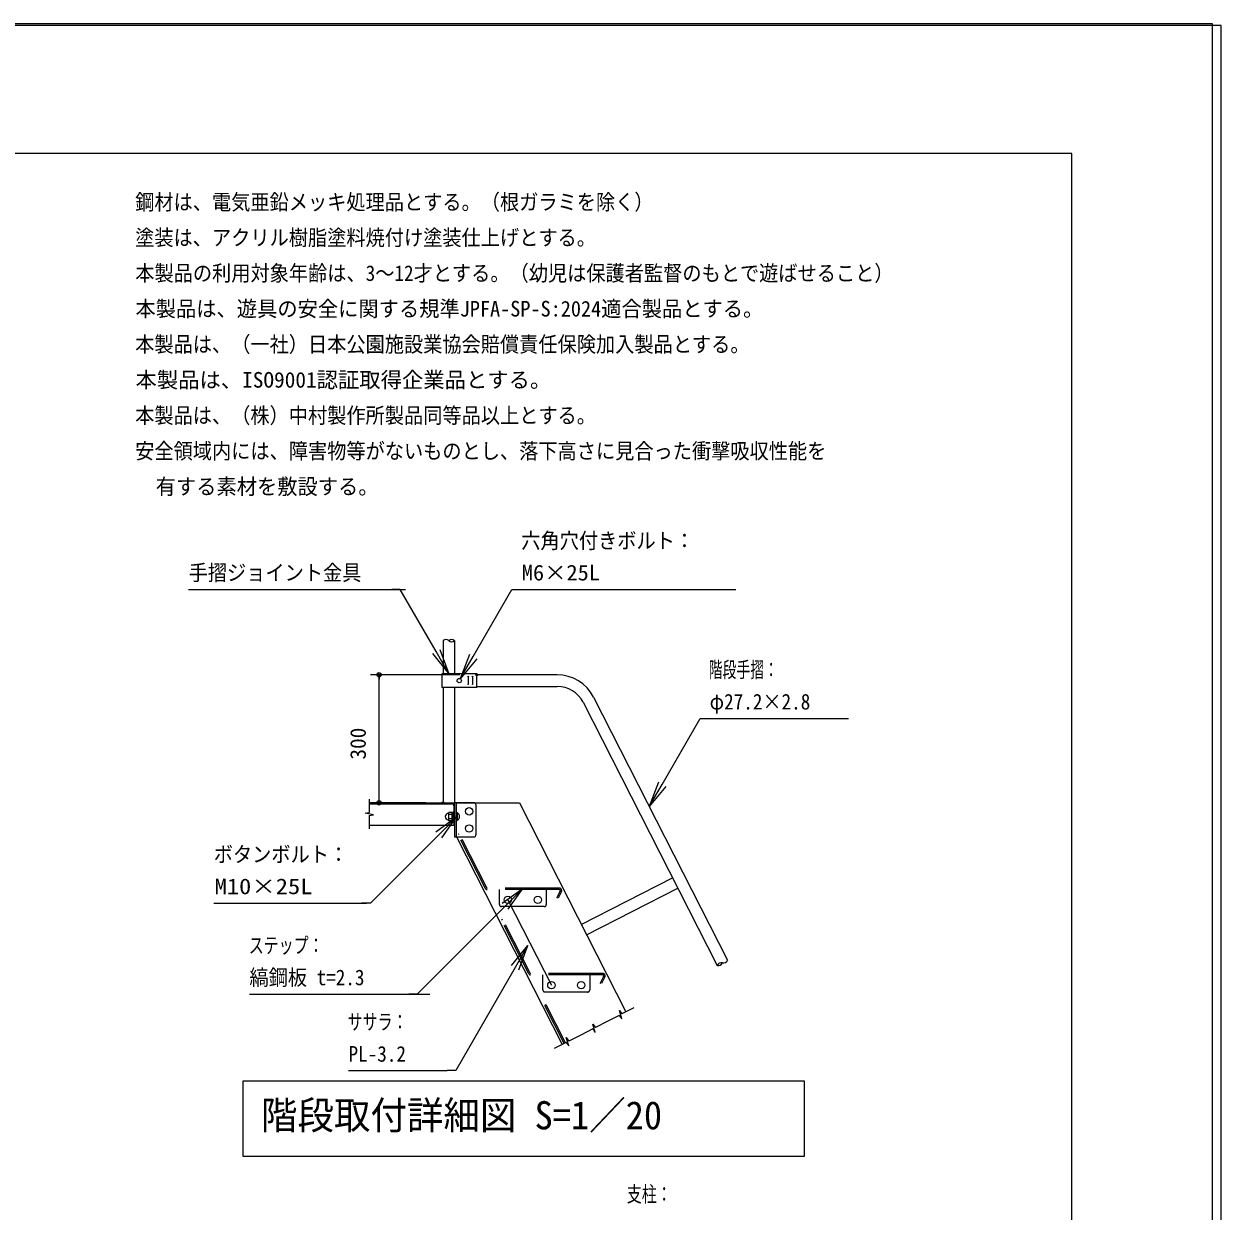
# Model space of a CAD drawing. Units: millimetres at full size, sheet at 1:20; details may follow other scales. Extents: x 10 to 16810, y -4 to 11884.
# Drawn here: x 11198 to 16810, y 6321 to 11884 of the extents above; entities that cross this region are included whole.
import ezdxf
from ezdxf.enums import TextEntityAlignment as Align

# ---------------------------------------------------------------- set-up
doc = ezdxf.new("R2010")
doc.units = ezdxf.units.MM
doc.header["$LTSCALE"] = 20
doc.header["$PDMODE"] = 32
doc.header["$PDSIZE"] = 10
doc.linetypes.add('USER2', pattern=[19.05, 12.7, -6.35])
for name, color, linetype, lineweight in [('DEFPOINTS_3', 7, 'Continuous', 0), ('LY_2', 7, 'Continuous', 0), ('LY_5', 2, 'Continuous', 18), ('LY_6', 7, 'Continuous', 0)]:
    doc.layers.add(name, color=color, linetype=linetype, lineweight=lineweight)
doc.styles.add('ＭＳ ゴシック', font='')
doc.styles.get('ＭＳ ゴシック').set_extended_font_data('MS Gothic')

# ---------------------------------------------------------------- blocks, each defined once
blk = doc.blocks.new('-012-_DOTBLANK')
at = {"color": 7, "linetype": 'Continuous', "lineweight": 0}
blk.add_line((-0.5, 0), (-1, 0), dxfattribs=at)
blk.add_circle((0, 0), 0.5, dxfattribs=at)
blk = doc.blocks.new('-003-_U3')
at = {"color": 7, "linetype": 'Continuous', "lineweight": 0}
for p, q in [((-1, 0.1667), (0, 0)), ((0, 0), (-1, 0)), ((-1, -0.1667), (0, 0))]:
    blk.add_line(p, q, dxfattribs=at)

msp = doc.modelspace()

# ---------------------------------------------------------------- linework, layer by layer
at = {"layer": 'DEFPOINTS_3'}
for p, q in [((16810, 11876.17), (10, 11876.17)), ((16810, -3.83), (16810, 11876.17))]:
    msp.add_line(p, q, dxfattribs=at)
at = {"layer": 'LY_2'}
for p, q in [((16110, 11276.17), (710, 11276.17)), ((16110, 596.17), (16110, 11276.17))]:
    msp.add_line(p, q, dxfattribs=at)
at = {"layer": 'LY_5', "color": 7, "lineweight": 0}
for p, q in [((16769.92, 11883.83), (50.08, 11883.83)), ((16769.92, 7.02), (16769.92, 11883.83)), ((13163.02, 8993.89), (13163.02, 8839.04)), ((13217.42, 8993.89), (13217.42, 8839.04)), ((13697.88, 8833.89), (13321.02, 8833.89)), ((13163.02, 8774.34), (13163.02, 8233.89)), ((13217.42, 8774.34), (13217.42, 8233.89)), ((13321.02, 8779.49), (13697.88, 8779.49)), ((13819.77, 8704.79), (14448.07, 7471.69)), ((13868.24, 8729.49), (14496.54, 7496.39)), ((12817.42, 8233.89), (13217.42, 8233.89)), ((13217.42, 8233.89), (13217.42, 8073.89)), ((13307.42, 8233.89), (13217.42, 8233.89)), ((13217.42, 8219.29), (13217.42, 8129.29)), ((13225.42, 8233.89), (13520.99, 8233.89)), ((13317.42, 8223.89), (13317.42, 8083.89)), ((13520.99, 8233.89), (14020.38, 7253.78)), ((12817.42, 8129.29), (13217.42, 8129.29)), ((13217.42, 8073.89), (13307.42, 8073.89)), ((13225.42, 8073.89), (13721, 7101.24)), ((13811.2, 7664.32), (14238.88, 7882.23)), ((13835.9, 7615.85), (14263.58, 7833.76)), ((13467.08, 7779.29), (13670.89, 7379.29)), ((13989.49, 7260.49), (14001.72, 7244.27)), ((14001.37, 7221.65), (13989.5, 7260.49)), ((14057.8, 7272.85), (14001.72, 7244.27)), ((13864.75, 7196.93), (13876.98, 7180.71)), ((13876.63, 7158.09), (13864.76, 7196.93)), ((13933.06, 7209.29), (13876.98, 7180.71)), ((13989.15, 7237.86), (13933.06, 7209.29)), ((13989.15, 7237.86), (14001.37, 7221.65)), ((13740.01, 7133.38), (13752.24, 7117.15)), ((13751.89, 7094.53), (13740.01, 7133.37)), ((13808.32, 7145.73), (13752.24, 7117.15)), ((13864.41, 7174.31), (13808.32, 7145.73)), ((13864.41, 7174.31), (13876.63, 7158.09)), ((13739.67, 7110.75), (13683.58, 7082.17)), ((13739.67, 7110.75), (13751.89, 7094.53))]:
    msp.add_line(p, q, dxfattribs=at)
at = {"layer": 'LY_5'}
for p, q in [((13157.87, 8839.04), (13157.87, 8774.34)), ((13321.02, 8839.04), (13157.87, 8839.04)), ((13281.02, 8824.09), (13279.52, 8826.69)), ((13282.52, 8826.69), (13281.02, 8824.09)), ((13281.02, 8824.09), (13281.02, 8789.28)), ((13301.02, 8824.09), (13299.52, 8826.69)), ((13302.52, 8826.69), (13301.02, 8824.09)), ((13301.02, 8824.09), (13301.02, 8789.28)), ((13321.02, 8774.34), (13321.02, 8839.04)), ((13321.02, 8774.34), (13157.87, 8774.34)), ((13281.02, 8789.28), (13279.52, 8786.69)), ((13282.52, 8786.69), (13281.02, 8789.28)), ((13301.02, 8789.28), (13299.52, 8786.69)), ((13302.52, 8786.69), (13301.02, 8789.28)), ((12817.42, 8251.59), (12817.42, 8188.64)), ((12817.42, 8229.29), (13202.82, 8229.29)), ((13212.82, 8219.29), (13212.82, 8129.29)), ((13217.42, 8233.89), (13217.42, 8219.29)), ((12797.41, 8185.11), (12817.42, 8188.64)), ((12837.42, 8178.06), (12797.42, 8185.11)), ((12817.42, 8174.53), (12837.42, 8178.06)), ((12817.42, 8174.53), (12817.42, 8111.59)), ((13189.62, 8188.92), (13187.82, 8185.79)), ((13187.82, 8185.79), (13187.82, 8152.79)), ((13189.62, 8149.66), (13187.82, 8152.79)), ((13203.82, 8188.92), (13189.62, 8188.92)), ((13203.82, 8179.1), (13189.62, 8179.1)), ((13203.82, 8159.47), (13189.62, 8159.47)), ((13203.82, 8149.66), (13189.62, 8149.66)), ((13203.82, 8188.92), (13203.82, 8149.66)), ((13208.82, 8187.69), (13203.82, 8187.69)), ((13203.82, 8187.69), (13203.82, 8150.89)), ((13203.82, 8169.55), (13208.82, 8170.89)), ((13203.82, 8167.68), (13208.82, 8169.02)), ((13208.82, 8150.89), (13203.82, 8150.89)), ((13208.82, 8189.29), (13208.82, 8149.29)), ((13212.82, 8189.29), (13208.82, 8189.29)), ((13208.82, 8187.69), (13208.82, 8150.89)), ((13212.82, 8149.29), (13208.82, 8149.29)), ((13212.82, 8189.29), (13212.82, 8149.29)), ((13223.82, 8189.29), (13223.82, 8149.29)), ((13227.82, 8189.29), (13223.82, 8189.29)), ((13227.82, 8149.29), (13223.82, 8149.29)), ((13227.82, 8189.29), (13227.82, 8149.29)), ((13227.82, 8186.59), (13227.82, 8151.99)), ((13227.82, 8186.59), (13229.82, 8186.59)), ((13227.82, 8151.99), (13229.82, 8151.99)), ((13229.82, 8186.59), (13229.82, 8151.99)), ((13238.52, 8177.29), (13238.52, 8161.29))]:
    msp.add_line(p, q, dxfattribs=at)
at = {"layer": 'LY_5', "color": 7, "linetype": 'USER2', "lineweight": 0}
for p, q in [((13223.82, 8233.89), (13223.82, 8073.89)), ((13237.24, 8086.72), (13233.14, 8084.63)), ((13361.7, 7832.31), (13233.14, 8084.63)), ((13367.58, 7835.31), (13239.02, 8087.63)), ((13707.88, 7833.89), (13369.9, 7833.89)), ((13707.88, 7827.29), (13369.9, 7827.29)), ((13427.08, 7757.29), (13427.08, 7827.29)), ((13647.08, 7827.29), (13647.08, 7757.29)), ((13711.98, 7820.6), (13696.09, 7789.43)), ((13717.86, 7817.61), (13701.98, 7786.43)), ((13637.08, 7747.29), (13437.08, 7747.29)), ((13700.19, 7787.34), (13696.09, 7789.43)), ((13441.05, 7686.72), (13436.95, 7684.63)), ((13565.51, 7432.31), (13436.95, 7684.63)), ((13571.39, 7435.31), (13442.83, 7687.63)), ((13911.69, 7433.89), (13573.71, 7433.89)), ((13911.69, 7427.29), (13573.71, 7427.29)), ((13630.89, 7357.29), (13630.89, 7427.29)), ((13850.89, 7427.29), (13850.89, 7357.29)), ((13915.79, 7420.6), (13899.91, 7389.43)), ((13921.67, 7417.61), (13905.79, 7386.43)), ((13904, 7387.34), (13899.91, 7389.43)), ((13840.89, 7347.29), (13640.89, 7347.29)), ((13644.86, 7286.72), (13640.76, 7284.63)), ((13731.48, 7106.58), (13640.76, 7284.63)), ((13737.36, 7109.57), (13646.64, 7287.63))]:
    msp.add_line(p, q, dxfattribs=at)
at = {"layer": 'LY_5', "color": 7}
for p, q in [((14856.98, 6930.16), (12224.98, 6930.16)), ((12224.98, 6930.16), (12224.98, 6578.16)), ((14856.98, 6578.16), (14856.98, 6930.16)), ((12224.98, 6578.16), (14856.98, 6578.16))]:
    msp.add_line(p, q, dxfattribs=at)
at = {"layer": 'LY_5'}
for centre, radius in [((13239.02, 8806.69), 10), ((13285.42, 8193.89), 17.3), ((13285.42, 8113.89), 17.3), ((13467.08, 7779.29), 17.3), ((13607.08, 7779.29), 17.3), ((13670.89, 7379.29), 17.3), ((13810.89, 7379.29), 17.3)]:
    msp.add_circle(centre, radius, dxfattribs=at)
for centre, radius, start, end in [((13176.62, 8979.46), 19.83, 46.68802, 133.31198), ((13203.82, 8979.46), 19.83, 46.68802, 133.31198), ((13203.82, 9008.31), 19.83, 226.68802, 313.31198), ((13202.82, 8219.29), 10, 0, 90), ((13187.82, 8169.29), 15, 90, 270), ((13215.37, 8169.29), 27.56, 159.136, 200.864), ((13198.12, 8184.01), 9.81, 150.00001, 209.99999), ((13198.12, 8154.56), 9.81, 150.00001, 209.99999), ((13220.64, 8169.29), 19.58, 24.11411, 62.06758), ((13220.64, 8169.29), 19.58, 297.93242, 335.88589), ((14466.73, 7465.01), 19.83, 73.68802, 160.31198), ((14453.63, 7490.72), 19.83, 253.68802, 340.31198), ((14477.87, 7503.07), 19.83, 253.68802, 340.31198)]:
    msp.add_arc(centre, radius, start, end, dxfattribs=at)
at = {"layer": 'LY_5', "color": 7, "lineweight": 0}
for centre, radius, start, end in [((13697.88, 8642.69), 191.2, 27, 90), ((13697.88, 8642.69), 136.8, 27, 90), ((13202.82, 8219.29), 14.6, 0, 90), ((13307.42, 8223.89), 10, 0, 90), ((13307.42, 8083.89), 10, 270, 0)]:
    msp.add_arc(centre, radius, start, end, dxfattribs=at)
at = {"layer": 'LY_5', "color": 7, "linetype": 'USER2', "lineweight": 0}
for centre, radius, start, end in [((13369.9, 7836.49), 9.2, 207, 270), ((13369.9, 7836.49), 2.6, 207, 270), ((13707.88, 7822.69), 11.2, 333, 90), ((13707.88, 7822.69), 4.6, 333, 90), ((13437.08, 7757.29), 10, 180, 270), ((13637.08, 7757.29), 10, 270, 0), ((13573.71, 7436.49), 9.2, 207, 270), ((13573.71, 7436.49), 2.6, 207, 270), ((13911.69, 7422.69), 11.2, 333, 90), ((13911.69, 7422.69), 4.6, 333, 90), ((13640.89, 7357.29), 10, 180, 270), ((13840.89, 7357.29), 10, 270, 0)]:
    msp.add_arc(centre, radius, start, end, dxfattribs=at)
at = {"layer": 'LY_6'}
for p, q in [((11970.25, 9233.89), (12986.75, 9233.89)), ((12962.25, 9233.89), (12922.25, 9233.89)), ((13130.22, 8942.96), (12962.25, 9233.89)), ((13304.02, 8919.27), (13485.66, 9233.89)), ((13485.66, 9233.89), (13525.66, 9233.89)), ((13525.66, 9233.89), (14535.68, 9233.89)), ((13241.02, 8833.89), (12823.02, 8833.89)), ((12863.02, 8233.89), (12863.02, 8833.89)), ((14189.8, 8320.07), (14368.27, 8629.2)), ((14368.27, 8629.2), (14408.27, 8629.2)), ((14408.27, 8629.2), (15064.09, 8629.2)), ((13083.02, 8233.89), (12823.02, 8233.89)), ((13142.96, 8084.43), (12822.28, 7763.75)), ((12088.28, 7763.75), (12804.36, 7763.75)), ((12822.28, 7763.75), (12782.28, 7763.75)), ((13454.04, 7749.04), (13042, 7337)), ((13501.18, 7461.85), (13222.26, 6978.74)), ((12255.72, 7337), (13101.45, 7337)), ((13042, 7337), (13002, 7337)), ((12719.68, 6978.74), (13182.26, 6978.74)), ((13222.26, 6978.74), (13182.26, 6978.74))]:
    msp.add_line(p, q, dxfattribs=at)
for p in [(12863.02, 8833.89), (13321.02, 8833.89), (13163.02, 8233.89)]:
    msp.add_point(p, dxfattribs=at)

# ---------------------------------------------------------------- block references
for name, p, xscale, yscale, rotation in [('-003-_U3', (13190.22, 8839.04), 120, 120, 300), ('-003-_U3', (13244.02, 8815.35), 120, 120, 240), ('-012-_DOTBLANK', (12863.02, 8833.89), 20, 20, 90), ('-003-_U3', (14129.8, 8216.15), 120, 120, 240), ('-012-_DOTBLANK', (12863.02, 8233.89), 20, 20, 270), ('-003-_U3', (13227.82, 8169.29), 120, 120, 45), ('-003-_U3', (13538.89, 7833.89), 120, 120, 45), ('-003-_U3', (13561.18, 7565.77), 120, 120, 60)]:
    msp.add_blockref(name, p, dxfattribs=dict(at, xscale=xscale, yscale=yscale, rotation=rotation))

# ---------------------------------------------------------------- texts
at = {"layer": 'LY_5', "color": 7, "style": 'ＭＳ ゴシック', "width": 0.95}
msp.add_text('階段取付詳細図 S=1／20', height=132, dxfattribs=at).set_placement((12309.55, 6664.16), align=Align.BOTTOM_LEFT)
at = {"layer": 'LY_6', "style": 'ＭＳ ゴシック'}
for s, width, p in [('鋼材は、電気亜鉛メッキ処理品とする。（根ガラミを除く）', 0.9, (11719.92, 10990.71)), ('塗装は、アクリル樹脂塗料焼付け塗装仕上げとする。', 0.9, (11719.92, 10824.04)), ('本製品の利用対象年齢は、3～12才とする。（幼児は保護者監督のもとで遊ばせること）', 0.9, (11720.21, 10657.38)), ('本製品は、遊具の安全に関する規準JPFA-SP-S:2024適合製品とする。', 0.95, (11721.2, 10490.71)), ('本製品は、（一社）日本公園施設業協会賠償責任保険加入製品とする。', 0.9, (11719.92, 10324.04)), ('本製品は、（株）中村製作所製品同等品以上とする。', 0.9, (11719.92, 9990.71)), ('安全領域内には、障害物等がないものとし、落下高さに見合った衝撃吸収性能を', 0.9, (11719.92, 9824.04)), ('  有する素材を敷設する。', 0.95, (11721.15, 9657.38)), ('六角穴付きボルト：', 0.9, (13529.66, 9403.89)), ('手摺ジョイント金具', 0.9, (11970.25, 9253.89)), ('M6×25L', 1.05, (13532.08, 9253.89)), ('階段手摺：', 0.65, (14408.46, 8799.2)), ('φ27.2×2.8', 0.9, (14412.36, 8649.2)), ('ボタンボルト：', 0.9, (12088.28, 7933.75)), ('M10×25L', 1.15, (12092.08, 7783.75)), ('ステップ：', 0.7, (12252.37, 7507)), ('縞鋼板 t=2.3', 0.9, (12255.47, 7357)), ('ササラ：', 0.7, (12715.99, 7148.74)), ('PL-3.2', 0.9, (12719.95, 6998.74)), ('支柱：', 0.7, (14024.44, 6341.69))]:
    msp.add_text(s, height=73.31, dxfattribs=dict(at, width=width)).set_placement(p, align=Align.BOTTOM_LEFT)
msp.add_text('本製品は、ISO9001認証取得企業品とする。', height=73.31, dxfattribs=at).set_placement((11721.33, 10157.38), align=Align.BOTTOM_LEFT)
msp.add_text('300', height=73.31, rotation=90, dxfattribs=at).set_placement((12823.02, 8436.41), align=Align.BOTTOM_LEFT)

doc.saveas('drawing.dxf')
